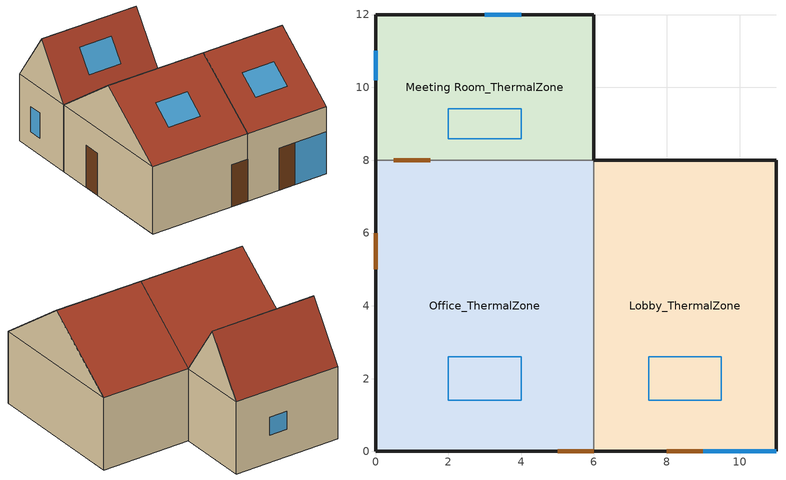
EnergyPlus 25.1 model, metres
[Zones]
Lobby_ThermalZone
 floor ground (Const_Composite_2x4_Wood_Stud_R11__3_Composite_2x4_Wood_Stud_R11__2_Composite_2x4_Wood_Stud_R11__1): 6,8 11,8 11,0 6,0 z0
 wall outside (Const_M11_100mm_lightweight_concrete_F05_Ceiling_air_space_resistance_F16_Acoustic_tile): 11,0,4 11,8,4 11,4,7
 wall outside (Const_M01_100mm_brick_I02_50mm_insulation_board_M01_100mm_brick_I02_50mm_insulation_board_F04_Wall_air_space_resistance_G01a_19mm_gypsum_board): 6,0 11,0 11,8 6,8 z0:4
 wall to Office_ThermalZone (Const_M11_100mm_lightweight_concrete_F05_Ceiling_air_space_resistance_F16_Acoustic_tile): 6,4,7 6,8,4 6,0,4
 wall to Office_ThermalZone (Const_M01_100mm_brick_I02_50mm_insulation_board_M01_100mm_brick_I02_50mm_insulation_board_F04_Wall_air_space_resistance_G01a_19mm_gypsum_board): 6,8 6,0 z0:4
 window (Const_CLEAR_3MM_AIR_13MM_CLEAR_3MM): 9,0 11,0 z0:2.5
 door (Const_M01_100mm_brick_I02_50mm_insulation_board_M01_100mm_brick_I02_50mm_insulation_board_F04_Wall_air_space_resistance_G01a_19mm_gypsum_board): 8,0 9,0 z0:2.5
 roof outside (Const_M11_100mm_lightweight_concrete_F05_Ceiling_air_space_resistance_F16_Acoustic_tile): 11,8,4 6,8,4 6,4,7 11,4,7; 6,0,4 11,0,4 11,4,7 6,4,7
 skylight (Const_CLEAR_3MM_AIR_13MM_CLEAR_3MM): 7.5,1.4,5.05 9.5,1.4,5.05 9.5,2.6,5.95 7.5,2.6,5.95
Meeting Room_ThermalZone
 floor ground (Const_Composite_2x4_Wood_Stud_R11__3_Composite_2x4_Wood_Stud_R11__2_Composite_2x4_Wood_Stud_R11__1): 0,12 6,12 6,8 0,8 z0
 wall outside (Const_M11_100mm_lightweight_concrete_F05_Ceiling_air_space_resistance_F16_Acoustic_tile): 6,8,4 6,12,4 6,10,7; 0,12,4 0,8,4 0,10,7
 wall outside (Const_M01_100mm_brick_I02_50mm_insulation_board_M01_100mm_brick_I02_50mm_insulation_board_F04_Wall_air_space_resistance_G01a_19mm_gypsum_board): 6,8 6,12 0,12 0,8 z0:4
 wall to Office_ThermalZone (Const_M01_100mm_brick_I02_50mm_insulation_board_M01_100mm_brick_I02_50mm_insulation_board_F04_Wall_air_space_resistance_G01a_19mm_gypsum_board): 0,8 6,8 z0:4
 window (Const_CLEAR_3MM_AIR_13MM_CLEAR_3MM): 4,12 3,12 z1.5:2.5; 0,11 0,10.2 z1:2.5
 door inside (Const_M01_100mm_brick_I02_50mm_insulation_board_M01_100mm_brick_I02_50mm_insulation_board_F04_Wall_air_space_resistance_G01a_19mm_gypsum_board): 0.5,8 1.5,8 z0:2.5
 roof outside (Const_M11_100mm_lightweight_concrete_F05_Ceiling_air_space_resistance_F16_Acoustic_tile): 6,12,4 0,12,4 0,10,7 6,10,7; 0,8,4 6,8,4 6,10,7 0,10,7
 skylight (Const_CLEAR_3MM_AIR_13MM_CLEAR_3MM): 2,8.58,4.88 4,8.58,4.88 4,9.42,6.12 2,9.42,6.12
Office_ThermalZone
 floor ground (Const_Composite_2x4_Wood_Stud_R11__3_Composite_2x4_Wood_Stud_R11__2_Composite_2x4_Wood_Stud_R11__1): 0,8 6,8 6,0 0,0 z0
 wall outside (Const_M11_100mm_lightweight_concrete_F05_Ceiling_air_space_resistance_F16_Acoustic_tile): 0,8,4 0,0,4 0,4,7
 wall outside (Const_M01_100mm_brick_I02_50mm_insulation_board_M01_100mm_brick_I02_50mm_insulation_board_F04_Wall_air_space_resistance_G01a_19mm_gypsum_board): 0,8 0,0 6,0 z0:4
 door (Const_M01_100mm_brick_I02_50mm_insulation_board_M01_100mm_brick_I02_50mm_insulation_board_F04_Wall_air_space_resistance_G01a_19mm_gypsum_board): 5,0 6,0 / 0,6 0,5 z0:2.5
 roof outside (Const_M11_100mm_lightweight_concrete_F05_Ceiling_air_space_resistance_F16_Acoustic_tile): 6,8,4 0,8,4 0,4,7 6,4,7; 0,0,4 6,0,4 6,4,7 0,4,7
 skylight (Const_CLEAR_3MM_AIR_13MM_CLEAR_3MM): 2,1.4,5.05 4,1.4,5.05 4,2.6,5.95 2,2.6,5.95
[Building]
Building 1
[Site:Location]
CHICAGO_IL_USA TMY2-94846: 41.78, -87.75, -6, 190
[SizingPeriod:DesignDay]
CHICAGO_IL_USA Cooling .4% Conditions DB=>MWB: 7, 21, SummerDesignDay, 32.8, 10.9, Wetbulb, 23.6, 99063.21, 0, 0, No, No, No, ASHRAEClearSky, 1
CHICAGO_IL_USA Heating 99.6% Conditions: 1, 21, WinterDesignDay, -21.2, 0, Wetbulb, -21.2, 99063.21, 4.6, 270, No, No, No, ASHRAEClearSky, 0
[Site:GroundTemperature:BuildingSurface]
18.3, 18.2, 18.3, 18.4, 20.1, 22, 22.3, 22.5, 22.5, 20.7, 18.9, 18.5
[Material] Thermal Absorptance=0.9; Solar Absorptance=0.7; Visible Absorptance=0.7
Name | Roughness | Thickness {m} | Conductivity {W/m-K} | Density {kg/m3} | Specific Heat {J/kg-K}
Composite 2x4 Wood Stud R11 #1 | Smooth | 0.019 | 0.186 | 640 | 1048
Composite 2x4 Wood Stud R11 #2 | Smooth | 0.083 | 0.049 | 119.63 | 1048
Composite 2x4 Wood Stud R11 #3 | Smooth | 0.025 | 0.124 | 508.45 | 1048
F16 Acoustic tile | MediumSmooth | 0.0191 | 0.06 | 368 | 590
G01a 19mm gypsum board | MediumSmooth | 0.019 | 0.16 | 800 | 1090
I02 50mm insulation board | MediumRough | 0.0508 | 0.03 | 43 | 1210
M01 100mm brick | MediumRough | 0.1016 | 0.89 | 1920 | 790
M11 100mm lightweight concrete | MediumRough | 0.1016 | 0.53 | 1280 | 840
[Material:AirGap]
Name | Thermal Resistance {m2-K/W}
F04 Wall air space resistance | 0.15
F05 Ceiling air space resistance | 0.18
[WindowMaterial:Gas]
AIR 13MM: Gas Type=Air; Thickness {m}=0.0127
[WindowMaterial:Glazing]
CLEAR 3MM: Optical Data Type=SpectralAverage; Thickness {m}=0.003; Solar Transmittance at Normal Incidence=0.837; Front Side Solar Reflectance at Normal Incidence=0.075; Back Side Solar Reflectance at Normal Incidence=0.075; Visible Transmittance at Normal Incidence=0.898; Front Side Visible Reflectance at Normal Incidence=0.081; Back Side Visible Reflectance at Normal Incidence=0.081; Infrared Transmittance at Normal Incidence=0; Front Side Infrared Hemispherical Emissivity=0.84; Back Side Infrared Hemispherical Emissivity=0.84; Conductivity {W/m-K}=0.9
[Construction]
Const_CLEAR_3MM_AIR_13MM_CLEAR_3MM: CLEAR 3MM, AIR 13MM, CLEAR 3MM
Const_Composite_2x4_Wood_Stud_R11__3_Composite_2x4_Wood_Stud_R11__2_Composite_2x4_Wood_Stud_R11__1: Composite 2x4 Wood Stud R11 #3, Composite 2x4 Wood Stud R11 #2, Composite 2x4 Wood Stud R11 #1
Const_M01_100mm_brick_I02_50mm_insulation_board_M01_100mm_brick_I02_50mm_insulation_board_F04_Wall_air_space_resistance_G01a_19mm_gypsum_board: M01 100mm brick, I02 50mm insulation board, M01 100mm brick, I02 50mm insulation board, F04 Wall air space resistance, G01a 19mm gypsum board
Const_M11_100mm_lightweight_concrete_F05_Ceiling_air_space_resistance_F16_Acoustic_tile: M11 100mm lightweight concrete, F05 Ceiling air space resistance, F16 Acoustic tile
[Zone] Multiplier=1; Part of Total Floor Area=Yes
Lobby_ThermalZone; Meeting Room_ThermalZone; Office_ThermalZone
[Space]
Name | Zone
Lobby | Lobby_ThermalZone
Meeting Room | Meeting Room_ThermalZone
Office | Office_ThermalZone
[Lights] Schedule=LIGHTING_SCH; Design Level Calculation Method=Watts/Area; Watts per Floor Area {W/m2}=6; Fraction Replaceable=1
Name | Zone or ZoneList or Space or SpaceList
Lobby_Lights | Lobby
Meeting Room_Lights | Meeting Room
Office_Lights | Office
[People] Number of People Schedule=OCCUPANCY_SCH; Number of People Calculation Method=Area/Person; Floor Area per Person {m2/person}=30; Fraction Radiant=0.3; Activity Level Schedule=ACTIVITY_LEVEL_SCH
Name | Zone or ZoneList or Space or SpaceList
Lobby_People | Lobby
Meeting Room_People | Meeting Room
Office_People | Office
[ElectricEquipment] Schedule=EQUIPMENT_SCH; Design Level Calculation Method=Watts/Area; Watts per Floor Area {W/m2}=45.8
Name | Zone or ZoneList or Space or SpaceList
Lobby_Equip | Lobby
Meeting Room_Equip | Meeting Room
Office_Equip | Office
[ZoneInfiltration:DesignFlowRate] Design Flow Rate Calculation Method=AirChanges/Hour; Air Changes per Hour {1/hr}=0.5; Density Basis=Outdoor
Name | Zone or ZoneList or Space or SpaceList
Lobby_Infiltration | Lobby
Meeting Room_Infiltration | Meeting Room
Office_Infiltration | Office
[ZoneControl:Thermostat] Temperature Difference Between Cutout And Setpoint {deltaC}=0
Name | Zone or ZoneList | Control Type Schedule | Control 1
Lobby_ThermalZone Thermostat | Lobby_ThermalZone | Lobby_ThermalZone Thermostat Schedule | Thermostat Setpoint Dual Setpoint 3
Meeting Room_ThermalZone Thermostat | Meeting Room_ThermalZone | Meeting Room_ThermalZone Thermostat Schedule | Thermostat Setpoint Dual Setpoint 2
Office_ThermalZone Thermostat | Office_ThermalZone | Office_ThermalZone Thermostat Schedule | Thermostat Setpoint Dual Setpoint 1
[ThermostatSetpoint:DualSetpoint] Heating Setpoint Temperature Schedule=HEATING_SETPOINT_SCH; Cooling Setpoint Temperature Schedule=COOLING_SETPOINT_SCH
Thermostat Setpoint Dual Setpoint 3; Thermostat Setpoint Dual Setpoint 2; Thermostat Setpoint Dual Setpoint 1
[ZoneHVAC:IdealLoadsAirSystem]
Name | Design Specification Outdoor Air Object
Lobby_IdealLoads | Lobby_OutdoorAir
Meeting Room_IdealLoads | Meeting Room_OutdoorAir
Office_IdealLoads | Office_OutdoorAir
[DesignSpecification:OutdoorAir] Outdoor Air Method=Sum; Outdoor Air Flow per Person {m3/s-person}=0; Outdoor Air Flow per Zone Floor Area {m3/s-m2}=0; Outdoor Air Flow per Zone {m3/s}=0; Outdoor Air Flow Air Changes per Hour {1/hr}=0; Outdoor Air Schedule=OCCUPANCY_SCH
Lobby_OutdoorAir; Meeting Room_OutdoorAir; Office_OutdoorAir
[Zone equipment]
Lobby_ThermalZone: Lobby_IdealLoads
Meeting Room_ThermalZone: Meeting Room_IdealLoads
Office_ThermalZone: Office_IdealLoads
[Sizing:Zone] Zone Cooling Design Supply Air Temperature Input Method=SupplyAirTemperature; Zone Cooling Design Supply Air Temperature {C}=12; Zone Heating Design Supply Air Temperature Input Method=SupplyAirTemperature; Zone Heating Design Supply Air Temperature {C}=50; Zone Cooling Design Supply Air Humidity Ratio {kgWater/kgDryAir}=0.008; Zone Heating Design Supply Air Humidity Ratio {kgWater/kgDryAir}=0.008; Zone Heating Sizing Factor=1.2; Zone Cooling Sizing Factor=1.2
Name | Design Specification Outdoor Air Object
Office_ThermalZone | Office_OutdoorAir
Meeting Room_ThermalZone | Meeting Room_OutdoorAir
Lobby_ThermalZone | Lobby_OutdoorAir
[Schedule:Day:Interval]
LIGHTING_SCH_DefaultDay: No, 08:00, 0, 18:00, 1, 24:00, 0
LIGHTING_SCH_WeekendDay; OCCUPANCY_SCH_WeekendDay; EQUIPMENT_SCH_DefaultDay; EQUIPMENT_SCH_WeekendDay: No, 24:00, 1
OCCUPANCY_SCH_DefaultDay: No, 09:00, 0, 17:00, 1, 24:00, 0
HEATING_SETPOINT_SCH_DefaultDay; HEATING_SETPOINT_SCH_WeekendDay: No, 07:00, 15, 18:00, 21, 24:00, 15
COOLING_SETPOINT_SCH_DefaultDay; COOLING_SETPOINT_SCH_WeekendDay: No, 07:00, 28, 18:00, 24, 24:00, 28
[Schedule:Week:Daily]
LIGHTING_SCH Week Rule - Jan1-Jan3: LIGHTING_SCH_DefaultDay, LIGHTING_SCH_DefaultDay, LIGHTING_SCH_DefaultDay, LIGHTING_SCH_DefaultDay, LIGHTING_SCH_DefaultDay, LIGHTING_SCH_DefaultDay, LIGHTING_SCH_WeekendDay, LIGHTING_SCH_DefaultDay, LIGHTING_SCH_DefaultDay, LIGHTING_SCH_DefaultDay, LIGHTING_SCH_DefaultDay, LIGHTING_SCH_DefaultDay
LIGHTING_SCH Week Rule - Jan4-Dec31: LIGHTING_SCH_WeekendDay, LIGHTING_SCH_DefaultDay, LIGHTING_SCH_DefaultDay, LIGHTING_SCH_DefaultDay, LIGHTING_SCH_DefaultDay, LIGHTING_SCH_DefaultDay, LIGHTING_SCH_WeekendDay, LIGHTING_SCH_DefaultDay, LIGHTING_SCH_DefaultDay, LIGHTING_SCH_DefaultDay, LIGHTING_SCH_DefaultDay, LIGHTING_SCH_DefaultDay
OCCUPANCY_SCH Week Rule - Jan1-Jan3: OCCUPANCY_SCH_DefaultDay, OCCUPANCY_SCH_DefaultDay, OCCUPANCY_SCH_DefaultDay, OCCUPANCY_SCH_DefaultDay, OCCUPANCY_SCH_DefaultDay, OCCUPANCY_SCH_DefaultDay, OCCUPANCY_SCH_WeekendDay, OCCUPANCY_SCH_DefaultDay, OCCUPANCY_SCH_DefaultDay, OCCUPANCY_SCH_DefaultDay, OCCUPANCY_SCH_DefaultDay, OCCUPANCY_SCH_DefaultDay
OCCUPANCY_SCH Week Rule - Jan4-Dec31: OCCUPANCY_SCH_WeekendDay, OCCUPANCY_SCH_DefaultDay, OCCUPANCY_SCH_DefaultDay, OCCUPANCY_SCH_DefaultDay, OCCUPANCY_SCH_DefaultDay, OCCUPANCY_SCH_DefaultDay, OCCUPANCY_SCH_WeekendDay, OCCUPANCY_SCH_DefaultDay, OCCUPANCY_SCH_DefaultDay, OCCUPANCY_SCH_DefaultDay, OCCUPANCY_SCH_DefaultDay, OCCUPANCY_SCH_DefaultDay
EQUIPMENT_SCH Week Rule - Jan1-Jan3: EQUIPMENT_SCH_DefaultDay, EQUIPMENT_SCH_DefaultDay, EQUIPMENT_SCH_DefaultDay, EQUIPMENT_SCH_DefaultDay, EQUIPMENT_SCH_DefaultDay, EQUIPMENT_SCH_DefaultDay, EQUIPMENT_SCH_WeekendDay, EQUIPMENT_SCH_DefaultDay, EQUIPMENT_SCH_DefaultDay, EQUIPMENT_SCH_DefaultDay, EQUIPMENT_SCH_DefaultDay, EQUIPMENT_SCH_DefaultDay
EQUIPMENT_SCH Week Rule - Jan4-Dec31: EQUIPMENT_SCH_WeekendDay, EQUIPMENT_SCH_DefaultDay, EQUIPMENT_SCH_DefaultDay, EQUIPMENT_SCH_DefaultDay, EQUIPMENT_SCH_DefaultDay, EQUIPMENT_SCH_DefaultDay, EQUIPMENT_SCH_WeekendDay, EQUIPMENT_SCH_DefaultDay, EQUIPMENT_SCH_DefaultDay, EQUIPMENT_SCH_DefaultDay, EQUIPMENT_SCH_DefaultDay, EQUIPMENT_SCH_DefaultDay
HEATING_SETPOINT_SCH Week Rule - Jan1-Jan3: HEATING_SETPOINT_SCH_DefaultDay, HEATING_SETPOINT_SCH_DefaultDay, HEATING_SETPOINT_SCH_DefaultDay, HEATING_SETPOINT_SCH_DefaultDay, HEATING_SETPOINT_SCH_DefaultDay, HEATING_SETPOINT_SCH_DefaultDay, HEATING_SETPOINT_SCH_WeekendDay, HEATING_SETPOINT_SCH_DefaultDay, HEATING_SETPOINT_SCH_DefaultDay, HEATING_SETPOINT_SCH_DefaultDay, HEATING_SETPOINT_SCH_DefaultDay, HEATING_SETPOINT_SCH_DefaultDay
HEATING_SETPOINT_SCH Week Rule - Jan4-Dec31: HEATING_SETPOINT_SCH_WeekendDay, HEATING_SETPOINT_SCH_DefaultDay, HEATING_SETPOINT_SCH_DefaultDay, HEATING_SETPOINT_SCH_DefaultDay, HEATING_SETPOINT_SCH_DefaultDay, HEATING_SETPOINT_SCH_DefaultDay, HEATING_SETPOINT_SCH_WeekendDay, HEATING_SETPOINT_SCH_DefaultDay, HEATING_SETPOINT_SCH_DefaultDay, HEATING_SETPOINT_SCH_DefaultDay, HEATING_SETPOINT_SCH_DefaultDay, HEATING_SETPOINT_SCH_DefaultDay
COOLING_SETPOINT_SCH Week Rule - Jan1-Jan3: COOLING_SETPOINT_SCH_DefaultDay, COOLING_SETPOINT_SCH_DefaultDay, COOLING_SETPOINT_SCH_DefaultDay, COOLING_SETPOINT_SCH_DefaultDay, COOLING_SETPOINT_SCH_DefaultDay, COOLING_SETPOINT_SCH_DefaultDay, COOLING_SETPOINT_SCH_WeekendDay, COOLING_SETPOINT_SCH_DefaultDay, COOLING_SETPOINT_SCH_DefaultDay, COOLING_SETPOINT_SCH_DefaultDay, COOLING_SETPOINT_SCH_DefaultDay, COOLING_SETPOINT_SCH_DefaultDay
COOLING_SETPOINT_SCH Week Rule - Jan4-Dec31: COOLING_SETPOINT_SCH_WeekendDay, COOLING_SETPOINT_SCH_DefaultDay, COOLING_SETPOINT_SCH_DefaultDay, COOLING_SETPOINT_SCH_DefaultDay, COOLING_SETPOINT_SCH_DefaultDay, COOLING_SETPOINT_SCH_DefaultDay, COOLING_SETPOINT_SCH_WeekendDay, COOLING_SETPOINT_SCH_DefaultDay, COOLING_SETPOINT_SCH_DefaultDay, COOLING_SETPOINT_SCH_DefaultDay, COOLING_SETPOINT_SCH_DefaultDay, COOLING_SETPOINT_SCH_DefaultDay
[Schedule:Year]
LIGHTING_SCH: LIGHTING_SCH Week Rule - Jan1-Jan3, 1, 1, 1, 3, LIGHTING_SCH Week Rule - Jan4-Dec31, 1, 4, 12, 31
OCCUPANCY_SCH: OCCUPANCY_SCH Week Rule - Jan1-Jan3, 1, 1, 1, 3, OCCUPANCY_SCH Week Rule - Jan4-Dec31, 1, 4, 12, 31
EQUIPMENT_SCH: EQUIPMENT_SCH Week Rule - Jan1-Jan3, 1, 1, 1, 3, EQUIPMENT_SCH Week Rule - Jan4-Dec31, 1, 4, 12, 31
HEATING_SETPOINT_SCH: HEATING_SETPOINT_SCH Week Rule - Jan1-Jan3, 1, 1, 1, 3, HEATING_SETPOINT_SCH Week Rule - Jan4-Dec31, 1, 4, 12, 31
COOLING_SETPOINT_SCH: COOLING_SETPOINT_SCH Week Rule - Jan1-Jan3, 1, 1, 1, 3, COOLING_SETPOINT_SCH Week Rule - Jan4-Dec31, 1, 4, 12, 31
[Schedule:Constant]
ACTIVITY_LEVEL_SCH: Hourly Value=120
[Schedule:Compact]
Lobby_ThermalZone Thermostat Schedule; Meeting Room_ThermalZone Thermostat Schedule; Office_ThermalZone Thermostat Schedule: Through: 12/31, For: AllDays, Until: 24:00, 4
